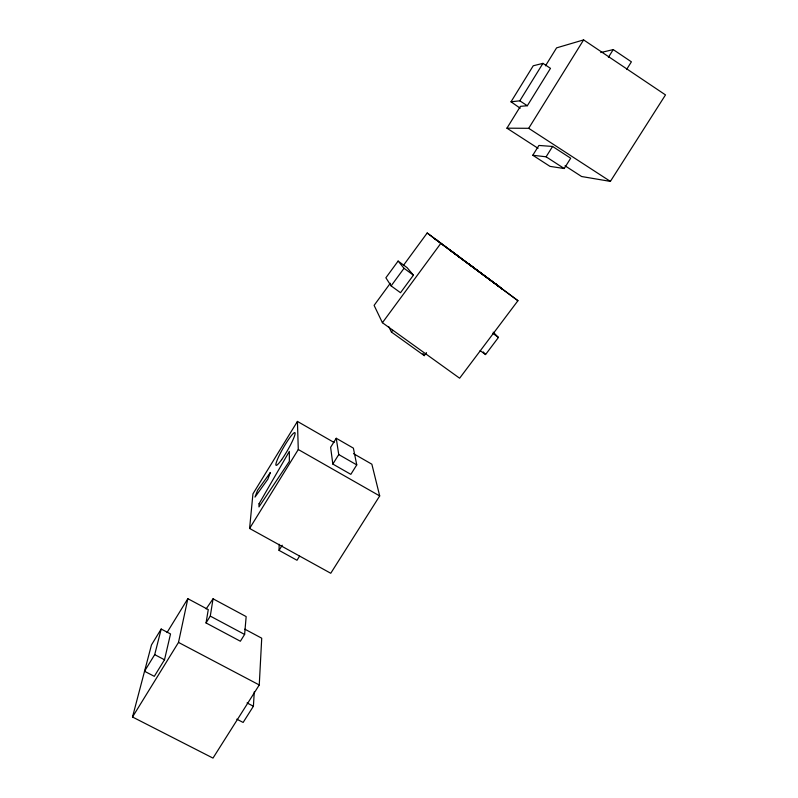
<?xml version="1.0" encoding="UTF-8"?>
<svg xmlns="http://www.w3.org/2000/svg" width="798" height="798" viewBox="0 0 798 798"><rect width="100%" height="100%" fill="white"/><g stroke="black" fill="none" stroke-linecap="round" stroke-linejoin="round"><path stroke-width="1.2" d="M299.559 556.166L296.996 560.266L279.041 550.361L279.18 544.256M161.196 629.033L154.702 654.639L144.508 671.248L154.303 676.335L164.508 659.766L170.523 633.951L161.196 629.033L151.48 644.904L132.508 717.003L212.986 758.1L259.26 684.963L261.724 638.201L244.826 629.163M236.797 719.158L243.131 722.449L253.405 706.24L254.283 691.806M167.041 632.535L187.839 598.68L208.268 609.602L206.044 622.949L240.368 641.233L244.617 634.44L246.163 616.585L213.056 598.799L206.133 608.924M353.524 453.663L371.858 464.207L379.698 495.937L330.751 573.273L249.594 528.456L252.946 493.852L297.435 421.424L334.103 442.501M206.044 622.949L210.283 616.096L213.056 598.799M132.508 717.003L178.503 642.41L187.839 598.68M520.196 108.229L511.019 101.805L533.234 65.785L542.949 63.361L550.48 68.349L527.328 105.735L520.426 106.343L506.93 128.179L538.042 148.318M249.594 528.456L298.282 449.513L297.435 421.424M511.019 101.805L519.807 100.817L542.949 63.361M545.483 65.825L556.585 47.87L583.617 39.9L665.492 94.912L610.38 181.395L581.602 176.518L565.014 165.775M336.247 438.272L330.621 447.319L332.826 464.057L350.841 474.351L356.756 464.895L353.384 448.137L336.247 438.272L338.741 454.561L332.826 464.057M506.93 128.179L528.695 128.308L583.617 39.9M279.041 550.361L282.243 545.224M532.785 155.261L538.909 145.445L552.585 146.453L570.7 158.223L564.216 168.528L550.002 166.373L532.785 155.261L546.101 156.807L564.216 168.528M546.101 156.807L552.585 146.453M608.395 57.326L613.233 49.596L631.398 61.835L626.56 69.526M398.122 261.066L385.883 277.784L391.12 285.893L400.516 292.726L413.424 275.18L407.05 267.609L398.122 261.066L404.027 268.298L413.424 275.18M390.322 283.26L374.102 305.375L382.412 322.711L459.628 378.212L517.942 300.696L427.189 232.996L403.598 265.165M391.12 285.893L404.027 268.298M382.412 322.711L440.795 243.41L427.189 232.996M426.491 352.646L424.257 355.639L391.459 332.088L392.766 330.312M480.097 350.601L485.553 354.561L498.441 337.454L493.174 332.158M600.754 52.558L613.233 49.596M154.702 654.639L164.508 659.766M247.061 702.928L253.405 706.24M178.503 642.41L259.26 684.963M210.283 616.096L244.617 634.44M298.282 449.513L379.698 495.937M338.741 454.561L356.756 464.895M528.695 128.308L610.38 181.395M519.807 100.817L527.328 105.735M437.314 240.567L434.75 238.682L459.728 257.235L457.344 255.5M492.994 333.454L498.441 337.454M473.094 267.131L468.895 264.048L499.628 286.881L495.688 283.988M440.795 243.41L517.942 300.696M483.269 351.928L485.553 354.561M423.02 353.544L424.257 355.639M388.756 326.691L391.459 332.088M259.041 503.767L258.961 506.93L289.355 461.354L289.335 451.409L259.041 503.767M270.352 472.506L267.799 479.279L254.981 497.104L257.594 490.281L270.352 472.506M495.947 284.228L449.962 250.123L502.411 289.145L495.947 284.228M281.664 459.618A18.853 2.454 -60.1 0 0 295.061 432.835A18.853 2.454 -60.1 0 0 279.779 454.411A18.853 2.454 -60.1 0 0 281.664 459.618"/></g></svg>
